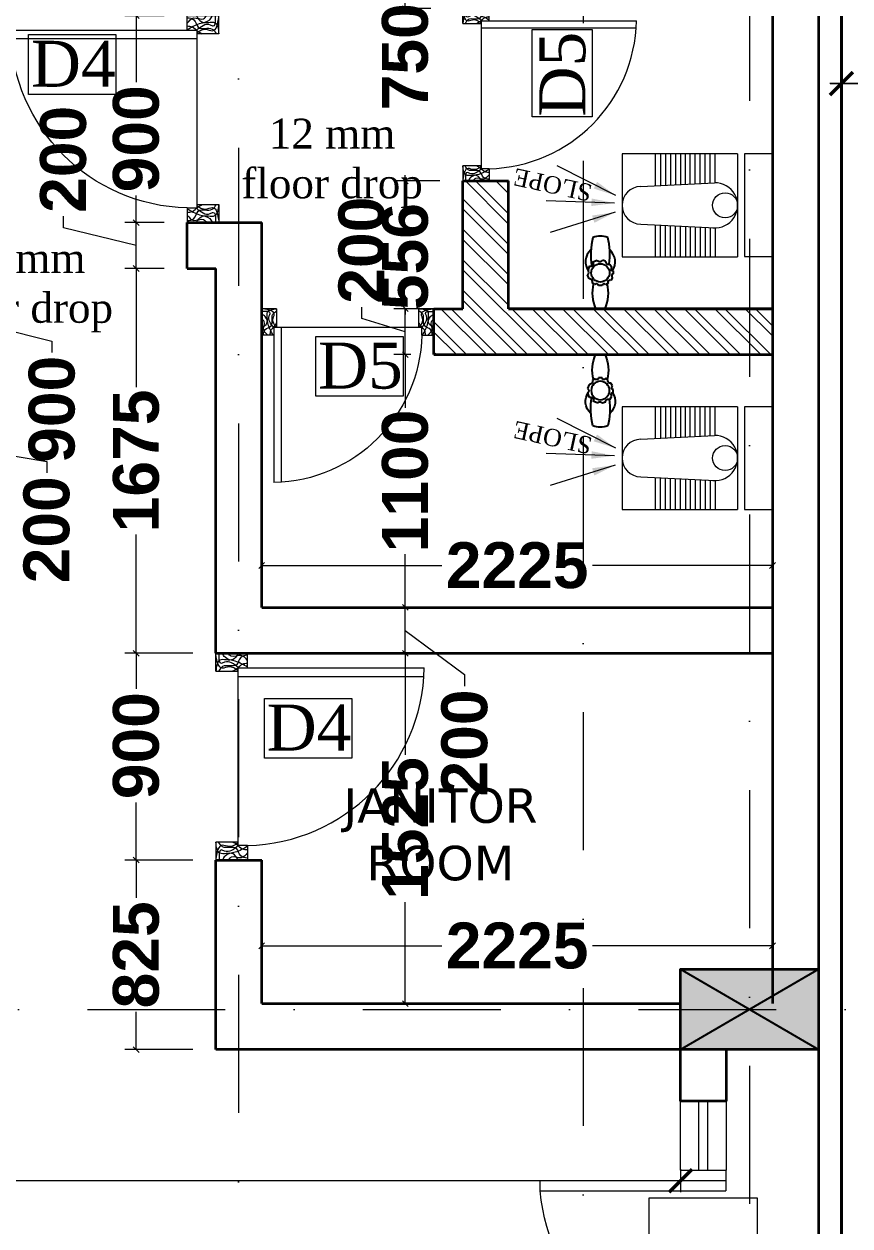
# Model space of a CAD drawing. Header units: millimetres. Extents: x -3092155 to 4513934, y -12317808 to 1850003.
# Drawn here: x -448450 to -444852, y -5682594 to -5677362 of the extents above; entities that cross this region are included whole.
import ezdxf

# ---------------------------------------------------------------- set-up
doc = ezdxf.new("R2010")
doc.units = ezdxf.units.MM
doc.header["$LTSCALE"] = 2
doc.header["$MEASUREMENT"] = 0
doc.header["$PDMODE"] = 34
doc.header["$PDSIZE"] = 500
doc.linetypes.add('DASHDOT', pattern=[1, 0.5, -0.25, 0, -0.25])
for name, color, linetype, lineweight in [('AREA AA', 162, 'Continuous', 20), ('coloumn', 10, 'Continuous', 35), ('D DIM', 250, 'Continuous', 9), ('D4', 10, 'Continuous', 5), ('D5', 10, 'Continuous', 5), ('DOOR', 27, 'Continuous', 5), ('DW2', 10, 'Continuous', 9), ('expen. jt.', 130, 'Continuous', 35), ('FIXTURE', 252, 'Continuous', 0), ('glass', 5, 'Continuous', 15), ('GRID', 251, 'DASHDOT', 5), ('hatch toilet', 42, 'Continuous', 9), ('SILL', 74, 'Continuous', 9), ('tap', 97, 'Continuous', 25), ('taxe', 7, 'Continuous', 9), ('TEXT', 7, 'Continuous', 13), ('toi.dim.', 214, 'Continuous', 9), ('WAll', 250, 'Continuous', 35)]:
    doc.layers.add(name, color=color, linetype=linetype, lineweight=lineweight)
doc.styles.add('INNER DIM', font='ARIALNB.TTF', dxfattribs={"height": 250})
doc.styles.add('int dim', font='arialbd.ttf', dxfattribs={"height": 200})
doc.styles.get("Standard").update_dxf_attribs({"font": 'times.ttf', "height": 500})
doc.styles.add('style2', font='verdana.ttf')
doc.dimstyles.new('INNER DIM', dxfattribs={"dimscale": 0, "dimtxt": 250, "dimasz": 100, "dimexe": 50, "dimexo": 50, "dimgap": 50, "dimtad": 0, "dimdec": 0, "dimzin": 0, "dimdsep": 46, "dimtxsty": 'INNER DIM', "dimblk": 'ARCHTICK', "dimcen": 100, "dimdle": 50, "dimclrd": 256, "dimclre": 256, "dimclrt": 256, "dimadec": 0, "dimazin": 0, "dimtfac": 1, "dimtdec": 0, "dimtix": 1, "dimtmove": 2, "dimatfit": 3, "dimfxl": 50, "dimfxlon": 1, "dimtolj": 1, "dimtzin": 0, "dimlwd": -1, "dimlwe": -1, "dimarcsym": 1})
doc.dimstyles.new('toilet detail', dxfattribs={"dimtxt": 150, "dimasz": 25, "dimexe": 50, "dimexo": 100, "dimgap": 25, "dimtad": 0, "dimdec": 0, "dimzin": 3, "dimdsep": 46, "dimtxsty": 'int dim', "dimblk": 'OBLIQUE', "dimcen": 90, "dimclrd": 214, "dimclre": 214, "dimclrt": 256, "dimadec": 0, "dimazin": 0, "dimtfac": 1, "dimtdec": 0, "dimtofl": 0, "dimtmove": 1, "dimatfit": 3, "dimfxl": 1, "dimfrac": 1, "dimtolj": 1, "dimtzin": 0, "dimlwd": -1, "dimlwe": -1, "dimarcsym": 1})

# ---------------------------------------------------------------- blocks, each defined once
blk = doc.blocks.new('1000 DOOR R')
at = {"layer": 'DOOR', "color": 252, "ltscale": 200}
for p, q in [((-900.0000000002939, -900.0000000079117), (0, -900.0000000009311)), ((-900.0000000002939, -900.0000000079117), (-900.0000000004659, -950.0000000088307)), ((0, -1000), (-9.313226e-10, -900.0000000009311)), ((-900.0000000004659, -950.0000000088307), (0, -950.0000000004657))]:
    blk.add_line(p, q, dxfattribs=at)
blk.add_arc((96.18426488310726, -1002.966401599998), 1001.491472483967, 95.4612376322135, 174.0988179155206, dxfattribs=at)
blk = doc.blocks.new('A$C44E84F5B')
at = {"layer": 'SILL', "ltscale": 0.1, "extrusion": (0, 0, -1), "xscale": -0.8999999999990947, "yscale": 0.8999999999990947, "zscale": -0.900000000403865, "rotation": 180}
blk.add_blockref('1000 DOOR R', (0.0005814246833324, 899.9993509687483), dxfattribs=at)
at = {"layer": 'SILL', "ltscale": 0.1, "extrusion": (0, 0, -1), "xscale": 0.8999999999990947, "yscale": 0.8999999999990947, "zscale": -0.900000000403865}
blk.add_blockref('1000 DOOR R', (0.0005814246833324, 899.9993509687483), dxfattribs=at)
blk = doc.blocks.new('_ArchTick')
at = {"color": 0, "linetype": 'ByBlock', "const_width": 0.15}
blk.add_lwpolyline([(-0.5, -0.5), (0.5, 0.5)], dxfattribs=at)
blk = doc.blocks.new('*D191')
at = {"layer": 'D DIM', "ltscale": 100, "transparency": 16777216}
for p, q in [((-444888.884119334, -5677571.646983226), (-444888.884119334, -5677671.646983226)), ((-444688.8841193333, -5677571.646983226), (-444688.8841193333, -5677671.646983226)), ((-444938.884119334, -5677621.646983226), (-444638.8841193333, -5677621.646983226))]:
    blk.add_line(p, q, dxfattribs=at)
at = {"layer": 'Defpoints', "color": 0, "lineweight": 50, "ltscale": 100, "transparency": 16777216}
for p in [(-444888.884119334, -5677403.049880285), (-444688.8841193333, -5677403.049880285), (-444688.8841193333, -5677621.646983226)]:
    blk.add_point(p, dxfattribs=at)
at = {"layer": 'D DIM', "ltscale": 100, "transparency": 16777216, "xscale": 100, "yscale": 100, "zscale": 100, "rotation": 180}
blk.add_blockref('_ArchTick', (-444888.884119334, -5677621.646983226), dxfattribs=at)
at = {"layer": 'D DIM', "ltscale": 100, "transparency": 16777216, "xscale": 100, "yscale": 100, "zscale": 100}
blk.add_blockref('_ArchTick', (-444688.8841193333, -5677621.646983226), dxfattribs=at)
at = {"layer": 'D DIM', "ltscale": 100, "transparency": 16777216, "insert": (-444469.3756400835, -5677903.272194662), "char_height": 250, "attachment_point": 5, "style": 'INNER DIM'}
blk.add_mtext('\\A1;200', dxfattribs=at)
blk = doc.blocks.new('*D204')
at = {"layer": 'D DIM', "ltscale": 100, "transparency": 16777216}
for p, q in [((-456614.29767005, -5682346.702719184), (-456614.29767005, -5682446.702719184)), ((-445589.7366827271, -5682346.702719184), (-445589.7366827271, -5682446.702719184)), ((-456664.29767005, -5682396.702719184), (-451534.5205870298, -5682396.702719184)), ((-445539.7366827271, -5682396.702719184), (-450669.5137657473, -5682396.702719184))]:
    blk.add_line(p, q, dxfattribs=at)
at = {"layer": 'Defpoints', "color": 0, "lineweight": 50, "ltscale": 100, "transparency": 16777216}
for p in [(-445589.7366827271, -5681938.728488417), (-456614.29767005, -5682249.147986428), (-445589.7366827271, -5682396.702719184)]:
    blk.add_point(p, dxfattribs=at)
at = {"layer": 'D DIM', "ltscale": 100, "transparency": 16777216, "xscale": 100, "yscale": 100, "zscale": 100, "rotation": 180}
blk.add_blockref('_ArchTick', (-456614.29767005, -5682396.702719184), dxfattribs=at)
at = {"layer": 'D DIM', "ltscale": 100, "transparency": 16777216, "xscale": 100, "yscale": 100, "zscale": 100}
blk.add_blockref('_ArchTick', (-445589.7366827271, -5682396.702719184), dxfattribs=at)
at = {"layer": 'D DIM', "ltscale": 100, "transparency": 16777216, "insert": (-451102.0171763885, -5682396.702719184), "char_height": 250, "attachment_point": 5, "style": 'INNER DIM'}
blk.add_mtext('\\A1;11025', dxfattribs=at)
blk = doc.blocks.new('*D566')
at = {"layer": 'D DIM', "ltscale": 100, "transparency": 16777216}
for p, q in [((-444889.2838572811, -5677571.646983226), (-444889.2838572811, -5677671.646983226)), ((-444689.3244745419, -5677571.646983226), (-444689.3244745419, -5677671.646983226)), ((-444639.3244745419, -5677621.646983226), (-444939.2838572811, -5677621.646983226))]:
    blk.add_line(p, q, dxfattribs=at)
at = {"layer": 'Defpoints', "color": 0, "lineweight": 50, "ltscale": 100, "transparency": 16777216}
for p in [(-444889.2838572811, -5677403.049880285), (-444689.3244745419, -5677403.049880285), (-444889.2838572811, -5677621.646983226)]:
    blk.add_point(p, dxfattribs=at)
at = {"layer": 'D DIM', "ltscale": 100, "transparency": 16777216, "xscale": 100, "yscale": 100, "zscale": 100, "rotation": 180}
blk.add_blockref('_ArchTick', (-444889.2838572811, -5677621.646983226), dxfattribs=at)
at = {"layer": 'D DIM', "ltscale": 100, "transparency": 16777216, "xscale": 100, "yscale": 100, "zscale": 100}
blk.add_blockref('_ArchTick', (-444689.3244745419, -5677621.646983226), dxfattribs=at)
at = {"layer": 'D DIM', "ltscale": 100, "transparency": 16777216, "insert": (-444486.5969119623, -5677903.272194662), "char_height": 250, "attachment_point": 5, "style": 'INNER DIM'}
blk.add_mtext('\\A1;200', dxfattribs=at)
blk = doc.blocks.new('F.F')
at = {"layer": 'coloumn', "ltscale": 100}
blk.add_hatch(color=256, dxfattribs=at).paths.add_polyline_path([(-217609.9413362075, -5834806.198561387), (-217609.9413362075, -5835156.198561387), (-218209.9413362076, -5835156.198561387), (-218209.9413362076, -5834806.198561387)])
at = {"layer": 'coloumn', "lineweight": 25, "ltscale": 100}
for p, q in [((-218209.9413362076, -5835156.198561387), (-217609.9413362075, -5834806.198561387)), ((-218209.9413362076, -5834806.198561387), (-217609.9413362075, -5835156.198561387))]:
    blk.add_line(p, q, dxfattribs=at)
at = {"layer": 'coloumn', "ltscale": 100}
blk.add_lwpolyline([(-217609.9413362075, -5834806.198561387), (-217609.9413362075, -5835156.198561387), (-218209.9413362076, -5835156.198561387), (-218209.9413362076, -5834806.198561387)], close=True, dxfattribs=at)
blk = doc.blocks.new('A$C3DC14F32')
at = {"layer": 'DOOR', "ltscale": 100}
for p, q in [((52.99949478264897, 114.9996921028942), (52.99949478264899, 756.7428243851377)), ((83.99949478264897, 79.99969210289419), (83.99949478264898, 755.4110343496443)), ((-0.0005052173510194, -0.000307897105813), (-0.0005052173510194, 114.9996921028942)), ((52.99949478264897, 114.9996921028942), (-0.0005052173510194, 114.9996921028942)), ((52.99949478264897, 79.99969210289419), (52.99949478264897, 114.9996921028942)), ((696.999494782649, 114.9996921028942), (696.999494782649, 79.99969210289419)), ((696.999494782649, 114.9996921028942), (749.999494782649, 114.9996921028942)), ((749.999494782649, 114.9996921028942), (749.999494782649, -0.000307897105813)), ((52.99949478264897, 79.99969210289419), (696.999494782649, 79.99969210289419)), ((64.99949478264897, -0.0003078980371356), (64.99949478264897, 79.99969210289419)), ((684.9994947826488, 79.99969210289419), (684.9994947826488, -0.0003078980371356)), ((64.99949478264897, -0.0003078980371356), (-0.0005052173510194, -0.000307897105813)), ((684.9994947826488, -0.0003078980371356), (749.9994947826491, -0.0003078980371356))]:
    blk.add_line(p, q, dxfattribs=at)
blk.add_arc((40.31417776597399, 100.008927482144), 656.8563987731303, 1.307716759455737, 88.89342584686472, dxfattribs=at)
for points in [[(49.99949478264897, 114.9996921028942), (28.5, 70), (14.5, 33.5), (-0.0005052173510194, 24)], [(26.49949478264898, 114.9996921028942), (8, 91.5), (10.5, 56), (-0.0005052173510194, 44.5)], [(7.000000000465661, 114.9996921028942), (15, 90.5), (41.5, 75), (48, 24.5), (64.99949478264897, 10)], [(37.00000000046565, 114.9996921028942), (40, 96), (56, 76), (64.99949478264897, 61)], [(742.9989895648323, 114.9996921028942), (734.998989565298, 90.5), (708.4989895652977, 75), (701.998989565298, 24.5), (684.9994947826488, 10)], [(712.9989895648323, 114.9996921028942), (709.998989565298, 96), (693.9989895652977, 76), (684.9994947826488, 61)], [(699.999494782649, 114.9996921028942), (721.4989895652977, 70), (735.498989565298, 33.5), (749.999494782649, 24)], [(723.499494782649, 114.9996921028942), (741.9989895652977, 91.5), (739.498989565298, 56), (749.999494782649, 44.5)], [(52.99949478264897, 82), (32.5, 31.5), (37, 21), (-0.0005052173510194, 12)], [(-0.0005052173510194, 81), (22.5, 62.5), (25, 15), (64.99949478264897, -0.0003078980371356)], [(62, 79.99969210289419), (49, 49), (54, 23.5), (4, -0.000307897105813)], [(749.999494782649, 81), (727.4989895652978, 62.5), (724.9989895652977, 15), (684.9994947826488, -0.0003078980371356)], [(687.9989895652977, 79.99969210289419), (700.9989895652977, 49), (695.9989895652977, 23.5), (745.9989895652977, -0.000307897105813)], [(696.999494782649, 82), (717.4989895652977, 31.5), (712.9989895652977, 21), (749.999494782649, 12)]]:
    blk.add_spline(points, degree=3, dxfattribs=at)
blk = doc.blocks.new('A$C600A26A3')
at = {"layer": 'FIXTURE', "lineweight": -2, "ltscale": 200}
for p, q in [((117.6583770469942, 287.5315035872988), (117.6583770469942, 427.0095996978835)), ((139.538033625044, 427.0095996978835), (139.538033625044, 288.6401135396154)), ((161.4176902030937, 427.0095996978835), (161.4176902030937, 289.748723491932)), ((161.4176902030937, 427.0095996978835), (161.4176902030937, 289.748723491932)), ((183.2973467811434, 427.0095996978835), (183.2973467811434, 290.8573334442486)), ((205.1770033591932, 427.0095996978835), (205.1770033591932, 291.9659433965652)), ((227.0566599372429, 427.0095996978835), (227.0566599372429, 293.0745533488817)), ((477.8143750849601, 427.0095996978835), (477.8143750849601, -22.98657455324076)), ((631.1322904466995, 427.0095996978835), (508.1561802564246, 427.0095996978835)), ((508.1561802564246, 427.0095996978835), (508.1561802564246, -22.90299856984058)), ((631.1322904466995, -22.90299856984058), (631.1322904466995, 427.0095996978835)), ((117.6583770469943, -22.90299857029614), (117.6583770469943, 116.5185208042247)), ((139.538033625044, -22.90299857029612), (139.538033625044, 115.4163795529816)), ((139.538033625044, -22.90299857029614), (139.538033625044, 115.4163795529816)), ((139.538033625044, -22.90299857029614), (139.538033625044, 115.4163795529816)), ((161.4176902030937, -22.90299857029612), (161.4176902030937, 114.3142383017384)), ((161.4176902030937, -22.90299857029612), (161.4176902030937, 114.3142383017384)), ((183.2973467811434, -22.90299857029612), (183.2973467811434, 113.2120970504953)), ((205.1770033591932, -22.90299857029612), (205.1770033591932, 112.1099557992521)), ((227.0566599372429, -22.90299857029612), (227.0566599372429, 111.007814548009)), ((508.1561802564246, -22.90299856984058), (631.1322904466995, -22.90299856984058))]:
    blk.add_line(p, q, dxfattribs=at)
for points in [[(477.8143750849601, 427.0095996978835), (-28.98762888937759, 427.0095996978835), (-28.98762888937759, -22.98657455324076), (477.8143750849601, -22.98657455324076)], [(248.9363165152926, 294.1831633011983), (248.9363165152926, 427.0095996978835)], [(269.8532013868162, 295.2429910300894), (269.8532013868162, 427.0095996978835)], [(291.732857964866, 296.351600982406), (291.732857964866, 427.0095996978835)], [(313.6125145429157, 297.4602109347226), (313.6125145429157, 427.0095996978835)], [(335.4921711209654, 298.5688208870391), (335.4921711209654, 427.0095996978835)], [(357.3718276990151, 299.418233373087), (357.3718276990151, 427.0095996978835)], [(379.2514842770648, 300.6765031689616), (379.2514842770648, 427.0095996978835)], [(631.1322904466995, -22.98657455324076), (631.1322904466995, 427.0095996978835), (508.1561802564246, 427.0095996978835)], [(52.62321878088339, 284.2362679675302), (376.2494142515239, 300.633930327964)], [(52.62321877906124, 119.7945288371902), (379.1493316060276, 103.3464690940717)], [(248.9363165152926, 109.9056732967658), (248.9363165152926, -22.90299857029612)], [(269.8532013868162, 108.8520296263465), (269.8532013868162, -22.90299857029612)], [(291.732857964866, 107.7498883751033), (291.732857964866, -22.90299857029612)], [(313.6125145429157, 106.6477471238602), (313.6125145429157, -22.90299857029612)], [(335.4921711209654, 105.545605872617), (335.4921711209654, -22.90299857029612)], [(357.3718276990151, 104.4434646213739), (357.3718276990151, -22.90299857029612)], [(379.2514842770648, 103.4300979586257), (379.2514842770648, -22.90299857029612)]]:
    blk.add_lwpolyline(points, dxfattribs=at)
blk.add_circle((423.0004620409061, 202.0115125725491), 54.81391304347827, dxfattribs=at)
for centre, radius, start, end in [((53.23552046918051, 202.0153984023602), 82.22314944959862, 90.42667577589062, 269.5733242241094), ((379.1493316060276, 202.0115125725491), 98.66504347826088, 264.2325683345882, 91.68425365408527)]:
    blk.add_arc(centre, radius, start, end, dxfattribs=at)
blk = doc.blocks.new('_Oblique')
at = {"color": 0, "linetype": 'ByBlock', "lineweight": -2}
blk.add_line((-0.5, -0.5), (0.5, 0.5), dxfattribs=at)
blk = doc.blocks.new('ryr')
at = {"layer": 'tap', "ltscale": 100}
for p, q in [((1982569.018644572, -4956357.754817451), (1982576.059878631, -4956352.883035951)), ((1982583.737675077, -4956350.44548549), (1982590.202268639, -4956350.139865152)), ((1982598.167661398, -4956351.876693387), (1982604.579008114, -4956355.304493397)), ((1982562.6397905, -4956366.830942098), (1982560.619417549, -4956373.748985207)), ((1982561.079463562, -4956384.703346794), (1982565.096674409, -4956394.370811427)), ((1982610.690104417, -4956361.283024868), (1982614.049456018, -4956367.114631121)), ((1982616.002023037, -4956374.114746697), (1982616.037314679, -4956381.777848398)), ((1982666.278792854, -4956367.768315107), (1982666.287072216, -4956388.375991837)), ((1982572.831709136, -4956401.424545053), (1982582.244357445, -4956405.415036406)), ((1982601.526662083, -4956402.744159232), (1982592.781080879, -4956405.710433228)), ((1982613.723516514, -4956389.770130052), (1982610.08629866, -4956395.641961147))]:
    blk.add_line(p, q, dxfattribs=at)
blk.add_circle((1982588.283364309, -4956378.074034302), 20, dxfattribs=at)
for centre, radius, start, end in [((1982547.685375614, -4956509.021082662), 151.7093994229934, 81.76230417884105, 103.9834318662461), ((1982564.445824714, -4956380.45154472), 34.64069505713051, 56.55277587514192, 138.7143302402152), ((1982563.234411473, -4956360.46920614), 6.389464648687468, 264.6601720458993, 25.13943216500143), ((1982579.446505095, -4956350.239695132), 4.296101661263567, 217.9728670969993, 357.2543869593875), ((1982594.646703805, -4956348.890665844), 4.616654942065941, 195.6991030066236, 319.6996369507292), ((1982608.779900129, -4956357.123019014), 4.577611728740137, 156.5926791675466, 294.6637864751611), ((1982556.196415525, -4956378.074034302), 48.00995838109209, 160.1952473060995, 199.8047526939004), ((1982556.944758322, -4956379.390149402), 6.732447841380619, 307.8898860605086, 56.91974426233791), ((1982615.41065981, -4956370.507321732), 3.655574557478431, 111.8614756836552, 279.3096630897456), ((1982633.110303181, -4956440.782698616), 80.1950678442886, 65.5624695641667, 105.3326518006847), ((1982616.778405089, -4956386.323464932), 4.605631841286484, 99.25969699666588, 228.4484114278765), ((1982547.685375614, -4956247.126985941), 151.7093994229934, 256.0165681337539, 279.8379305379639), ((1982564.443915571, -4956375.699608197), 34.64069505713051, 221.3317081846367, 306.2699323172791), ((1982568.619799926, -4956398.275333967), 5.259059769223807, 323.2148265677761, 132.0605413497072), ((1982587.381802387, -4956410.234905004), 7.044464055513258, 39.96174969293975, 136.8267596166059), ((1982588.283364309, -4956378.074034302), 28, 279.2436243042187, 279.2438643274891), ((1982607.803097933, -4956401.599361283), 6.379985056878329, 69.03030871157539, 190.3369005336596), ((1982633.110303181, -4956315.365369986), 80.1950678442886, 254.6673482038987, 294.4375304516508)]:
    blk.add_arc(centre, radius, start, end, dxfattribs=at)
blk = doc.blocks.new('*D1228')
at = {"layer": 'Defpoints', "color": 0, "lineweight": 50, "ltscale": 100, "transparency": 16777216}
for p in [(-1419582.215053194, -5393635.687811481), (-1419235.230002604, -5393635.687811481), (-1419235.237251122, -5394460.686399475)]:
    blk.add_point(p, dxfattribs=at)
at = {"layer": 'toi.dim.', "color": 214, "ltscale": 100, "transparency": 16777216}
for p, q in [((-1419335.230002604, -5393635.687811481), (-1419632.215053194, -5393635.687811481)), ((-1419582.215053194, -5393635.687811481), (-1419582.215053194, -5393799.994745315)), ((-1419582.215053194, -5394460.686399475), (-1419582.215053194, -5394296.379465641)), ((-1419335.237251121, -5394460.686399475), (-1419632.215053194, -5394460.686399475))]:
    blk.add_line(p, q, dxfattribs=at)
at = {"layer": 'toi.dim.', "color": 214, "ltscale": 100, "transparency": 16777216, "xscale": 25, "yscale": 25, "zscale": 25}
for p, rotation in [((-1419582.215053194, -5393635.687811481), 90), ((-1419582.215053194, -5394460.686399475), 270)]:
    blk.add_blockref('_Oblique', p, dxfattribs=dict(at, rotation=rotation))
at = {"layer": 'toi.dim.', "ltscale": 100, "transparency": 16777216, "insert": (-1419582.215053193, -5394048.187105479), "char_height": 200, "attachment_point": 5, "rotation": 90, "style": 'int dim'}
blk.add_mtext('\\A1;825', dxfattribs=at)
blk = doc.blocks.new('*D1229')
at = {"layer": 'Defpoints', "color": 0, "lineweight": 50, "ltscale": 100, "transparency": 16777216}
for p in [(-1419582.215053194, -5392735.687811418), (-1419235.237251121, -5392735.687811418), (-1419235.230002604, -5393635.687811481)]:
    blk.add_point(p, dxfattribs=at)
at = {"layer": 'toi.dim.', "color": 214, "ltscale": 100, "transparency": 16777216}
for p, q in [((-1419335.237251121, -5392735.687811418), (-1419632.215053194, -5392735.687811418)), ((-1419582.215053194, -5392735.687811418), (-1419582.215053194, -5392890.851661923)), ((-1419582.215053194, -5393635.687811481), (-1419582.215053194, -5393384.371443644)), ((-1419335.230002604, -5393635.687811481), (-1419632.215053194, -5393635.687811481))]:
    blk.add_line(p, q, dxfattribs=at)
at = {"layer": 'toi.dim.', "color": 214, "ltscale": 100, "transparency": 16777216, "xscale": 25, "yscale": 25, "zscale": 25}
for p, rotation in [((-1419582.215053194, -5392735.687811418), 90), ((-1419582.215053194, -5393635.687811481), 270)]:
    blk.add_blockref('_Oblique', p, dxfattribs=dict(at, rotation=rotation))
at = {"layer": 'toi.dim.', "ltscale": 100, "transparency": 16777216, "insert": (-1419582.215053194, -5393137.611552783), "char_height": 200, "attachment_point": 5, "rotation": 90, "style": 'int dim'}
blk.add_mtext('\\A1;900', dxfattribs=at)
blk = doc.blocks.new('*D1230')
at = {"layer": 'Defpoints', "color": 0, "lineweight": 50, "ltscale": 100, "transparency": 16777216}
for p in [(-1419582.215053194, -5391060.687019234), (-1419359.846117941, -5391060.687019234), (-1419235.237251121, -5392735.687811418)]:
    blk.add_point(p, dxfattribs=at)
at = {"layer": 'toi.dim.', "color": 214, "ltscale": 100, "transparency": 16777216}
for p, q in [((-1419459.846117941, -5391060.687019234), (-1419632.215053194, -5391060.687019234)), ((-1419582.215053194, -5391060.687019234), (-1419582.215053194, -5391577.689461711)), ((-1419582.215053194, -5392735.687811418), (-1419582.215053194, -5392218.685368941)), ((-1419335.237251121, -5392735.687811418), (-1419632.215053194, -5392735.687811418))]:
    blk.add_line(p, q, dxfattribs=at)
at = {"layer": 'toi.dim.', "color": 214, "ltscale": 100, "transparency": 16777216, "xscale": 25, "yscale": 25, "zscale": 25}
for p, rotation in [((-1419582.215053194, -5391060.687019234), 90), ((-1419582.215053194, -5392735.687811418), 270)]:
    blk.add_blockref('_Oblique', p, dxfattribs=dict(at, rotation=rotation))
at = {"layer": 'toi.dim.', "ltscale": 100, "transparency": 16777216, "insert": (-1419582.215053193, -5391898.187415326), "char_height": 200, "attachment_point": 5, "rotation": 90, "style": 'int dim'}
blk.add_mtext('\\A1;1675', dxfattribs=at)
blk = doc.blocks.new('*D1231')
at = {"layer": 'Defpoints', "color": 0, "lineweight": 50, "ltscale": 100, "transparency": 16777216}
for p in [(-1419582.215053194, -5390860.688231646), (-1419359.846117941, -5390860.688231646), (-1419359.846117941, -5391060.687019234)]:
    blk.add_point(p, dxfattribs=at)
at = {"layer": 'toi.dim.', "color": 214, "ltscale": 100, "transparency": 16777216}
for p, q in [((-1419899.472897669, -5390883.249684974), (-1419899.472897669, -5390833.249684974)), ((-1419582.215053194, -5390960.68762544), (-1419899.472897669, -5390883.249684974)), ((-1419459.846117941, -5390860.688231646), (-1419632.215053194, -5390860.688231646)), ((-1419582.215053194, -5391060.687019234), (-1419582.215053194, -5390860.688231646)), ((-1419459.846117941, -5391060.687019234), (-1419632.215053194, -5391060.687019234))]:
    blk.add_line(p, q, dxfattribs=at)
at = {"layer": 'toi.dim.', "color": 214, "ltscale": 100, "transparency": 16777216, "xscale": 25, "yscale": 25, "zscale": 25}
for p, rotation in [((-1419582.215053194, -5390860.688231646), 90), ((-1419582.215053194, -5391060.687019234), 270)]:
    blk.add_blockref('_Oblique', p, dxfattribs=dict(at, rotation=rotation))
at = {"layer": 'toi.dim.', "ltscale": 100, "transparency": 16777216, "insert": (-1419899.472897668, -5390585.534814578), "char_height": 200, "attachment_point": 5, "rotation": 90, "style": 'int dim'}
blk.add_mtext('\\A1;200', dxfattribs=at)
blk = doc.blocks.new('*D1199')
at = {"layer": 'Defpoints', "color": 0, "lineweight": 50, "ltscale": 100, "transparency": 16777216}
for p in [(-1419582.215053194, -5389960.687019234), (-1419359.854025439, -5389960.687019234), (-1419359.846117941, -5390860.688231646)]:
    blk.add_point(p, dxfattribs=at)
at = {"layer": 'toi.dim.', "color": 214, "ltscale": 100, "transparency": 16777216}
for p, q in [((-1419459.854025439, -5389960.687019234), (-1419632.215053194, -5389960.687019234)), ((-1419582.215053194, -5389960.687019234), (-1419582.215053194, -5390249.43320407)), ((-1419582.215053194, -5390860.688231646), (-1419582.215053194, -5390742.95298579)), ((-1419459.846117941, -5390860.688231646), (-1419632.215053194, -5390860.688231646))]:
    blk.add_line(p, q, dxfattribs=at)
at = {"layer": 'toi.dim.', "color": 214, "ltscale": 100, "transparency": 16777216, "xscale": 25, "yscale": 25, "zscale": 25}
for p, rotation in [((-1419582.215053194, -5389960.687019234), 90), ((-1419582.215053194, -5390860.688231646), 270)]:
    blk.add_blockref('_Oblique', p, dxfattribs=dict(at, rotation=rotation))
at = {"layer": 'toi.dim.', "ltscale": 100, "transparency": 16777216, "insert": (-1419582.215053194, -5390496.193094929), "char_height": 200, "attachment_point": 5, "rotation": 90, "style": 'int dim'}
blk.add_mtext('\\A1;900', dxfattribs=at)
blk = doc.blocks.new('*D1234')
at = {"layer": 'Defpoints', "color": 0, "lineweight": 50, "ltscale": 100, "transparency": 16777216}
for p in [(-1418410.222167973, -5392735.687811418), (-1418122.542999701, -5392735.687811418), (-1418122.5429997, -5394260.686399475)]:
    blk.add_point(p, dxfattribs=at)
at = {"layer": 'toi.dim.', "color": 214, "ltscale": 100, "transparency": 16777216}
for p, q in [((-1418222.542999701, -5392735.687811418), (-1418460.222167973, -5392735.687811418)), ((-1418410.222167973, -5392735.687811418), (-1418410.222167973, -5393177.689151833)), ((-1418410.222167973, -5394260.686399475), (-1418410.222167973, -5393818.685059062)), ((-1418222.5429997, -5394260.686399475), (-1418460.222167973, -5394260.686399475))]:
    blk.add_line(p, q, dxfattribs=at)
at = {"layer": 'toi.dim.', "color": 214, "ltscale": 100, "transparency": 16777216, "xscale": 25, "yscale": 25, "zscale": 25}
for p, rotation in [((-1418410.222167973, -5392735.687811418), 90), ((-1418410.222167973, -5394260.686399475), 270)]:
    blk.add_blockref('_Oblique', p, dxfattribs=dict(at, rotation=rotation))
at = {"layer": 'toi.dim.', "ltscale": 100, "transparency": 16777216, "insert": (-1418410.222167972, -5393498.187105446), "char_height": 200, "attachment_point": 5, "rotation": 90, "style": 'int dim'}
blk.add_mtext('\\A1;1525', dxfattribs=at)
blk = doc.blocks.new('*D1235')
at = {"layer": 'Defpoints', "color": 0, "lineweight": 50, "ltscale": 100, "transparency": 16777216}
for p in [(-1418410.222167973, -5392535.687811417), (-1418285.237251121, -5392535.687811417), (-1418122.542999701, -5392735.687811418)]:
    blk.add_point(p, dxfattribs=at)
at = {"layer": 'toi.dim.', "color": 214, "ltscale": 100, "transparency": 16777216}
for p, q in [((-1418385.237251121, -5392535.687811417), (-1418460.222167973, -5392535.687811417)), ((-1418410.222167973, -5392735.687811418), (-1418410.222167973, -5392535.687811417)), ((-1418410.222167973, -5392635.687811417), (-1418151.55338796, -5392828.29660148)), ((-1418222.542999701, -5392735.687811418), (-1418460.222167973, -5392735.687811418)), ((-1418151.55338796, -5392828.29660148), (-1418151.55338796, -5392878.29660148))]:
    blk.add_line(p, q, dxfattribs=at)
at = {"layer": 'toi.dim.', "color": 214, "ltscale": 100, "transparency": 16777216, "xscale": 25, "yscale": 25, "zscale": 25}
for p, rotation in [((-1418410.222167973, -5392535.687811417), 90), ((-1418410.222167973, -5392735.687811418), 270)]:
    blk.add_blockref('_Oblique', p, dxfattribs=dict(at, rotation=rotation))
at = {"layer": 'toi.dim.', "ltscale": 100, "transparency": 16777216, "insert": (-1418151.55338796, -5393126.011471877), "char_height": 200, "attachment_point": 5, "rotation": 90, "style": 'int dim'}
blk.add_mtext('\\A1;200', dxfattribs=at)
blk = doc.blocks.new('*D1236')
at = {"layer": 'Defpoints', "color": 0, "lineweight": 50, "ltscale": 100, "transparency": 16777216}
for p in [(-1418410.222167973, -5391435.687811417), (-1418285.237251121, -5391435.687811417), (-1418285.237251121, -5392535.687811417)]:
    blk.add_point(p, dxfattribs=at)
at = {"layer": 'toi.dim.', "color": 214, "ltscale": 100, "transparency": 16777216}
for p, q in [((-1418385.237251121, -5391435.687811417), (-1418460.222167973, -5391435.687811417)), ((-1418410.222167973, -5391435.687811417), (-1418410.222167973, -5391667.850157938)), ((-1418410.222167973, -5392535.687811417), (-1418410.222167973, -5392303.525464895)), ((-1418385.237251121, -5392535.687811417), (-1418460.222167973, -5392535.687811417))]:
    blk.add_line(p, q, dxfattribs=at)
at = {"layer": 'toi.dim.', "color": 214, "ltscale": 100, "transparency": 16777216, "xscale": 25, "yscale": 25, "zscale": 25}
for p, rotation in [((-1418410.222167973, -5391435.687811417), 90), ((-1418410.222167973, -5392535.687811417), 270)]:
    blk.add_blockref('_Oblique', p, dxfattribs=dict(at, rotation=rotation))
at = {"layer": 'toi.dim.', "ltscale": 100, "transparency": 16777216, "insert": (-1418410.222167972, -5391985.687811417), "char_height": 200, "attachment_point": 5, "rotation": 90, "style": 'int dim'}
blk.add_mtext('\\A1;1100', dxfattribs=at)
blk = doc.blocks.new('*D1237')
at = {"layer": 'Defpoints', "color": 0, "lineweight": 50, "ltscale": 100, "transparency": 16777216}
for p in [(-1418410.222167973, -5391235.687811417), (-1418159.84611794, -5391235.687811417), (-1418285.237251121, -5391435.687811417)]:
    blk.add_point(p, dxfattribs=at)
at = {"layer": 'toi.dim.', "color": 214, "ltscale": 100, "transparency": 16777216}
for p, q in [((-1418599.836765517, -5391278.803432154), (-1418599.836765517, -5391228.803432154)), ((-1418259.84611794, -5391235.687811417), (-1418460.222167973, -5391235.687811417)), ((-1418410.222167973, -5391435.687811417), (-1418410.222167973, -5391235.687811417)), ((-1418410.222167973, -5391335.687811417), (-1418599.836765517, -5391278.803432154)), ((-1418385.237251121, -5391435.687811417), (-1418460.222167973, -5391435.687811417))]:
    blk.add_line(p, q, dxfattribs=at)
at = {"layer": 'toi.dim.', "color": 214, "ltscale": 100, "transparency": 16777216, "xscale": 25, "yscale": 25, "zscale": 25}
for p, rotation in [((-1418410.222167973, -5391235.687811417), 90), ((-1418410.222167973, -5391435.687811417), 270)]:
    blk.add_blockref('_Oblique', p, dxfattribs=dict(at, rotation=rotation))
at = {"layer": 'toi.dim.', "ltscale": 100, "transparency": 16777216, "insert": (-1418599.836765516, -5390981.088561757), "char_height": 200, "attachment_point": 5, "rotation": 90, "style": 'int dim'}
blk.add_mtext('\\A1;200', dxfattribs=at)
blk = doc.blocks.new('*D1238')
at = {"layer": 'Defpoints', "color": 0, "lineweight": 50, "ltscale": 100, "transparency": 16777216}
for p in [(-1418410.222167973, -5390679.43769856), (-1418159.846117939, -5390679.43769856), (-1418159.84611794, -5391235.687811417)]:
    blk.add_point(p, dxfattribs=at)
at = {"layer": 'toi.dim.', "color": 214, "ltscale": 100, "transparency": 16777216}
for p, q in [((-1418259.846117939, -5390679.43769856), (-1418460.222167973, -5390679.43769856)), ((-1418410.222167973, -5390679.43769856), (-1418410.222167973, -5390654.437698559)), ((-1418259.84611794, -5391235.687811417), (-1418460.222167973, -5391235.687811417)), ((-1418410.222167973, -5391235.687811417), (-1418410.222167973, -5391260.687811417))]:
    blk.add_line(p, q, dxfattribs=at)
at = {"layer": 'toi.dim.', "color": 214, "ltscale": 100, "transparency": 16777216, "xscale": 25, "yscale": 25, "zscale": 25}
for p, rotation in [((-1418410.222167973, -5390679.43769856), 270), ((-1418410.222167973, -5391235.687811417), 90)]:
    blk.add_blockref('_Oblique', p, dxfattribs=dict(at, rotation=rotation))
at = {"layer": 'toi.dim.', "ltscale": 100, "transparency": 16777216, "insert": (-1418410.222167974, -5391009.015626957), "char_height": 200, "attachment_point": 5, "rotation": 90, "style": 'int dim'}
blk.add_mtext('\\A1;556', dxfattribs=at)
blk = doc.blocks.new('*D1239')
at = {"layer": 'Defpoints', "color": 0, "lineweight": 50, "ltscale": 100, "transparency": 16777216}
for p in [(-1418410.222167973, -5389929.437698476), (-1418159.846117941, -5389929.437698476), (-1418159.846117939, -5390679.43769856)]:
    blk.add_point(p, dxfattribs=at)
at = {"layer": 'toi.dim.', "color": 214, "ltscale": 100, "transparency": 16777216}
for p, q in [((-1418410.222167973, -5389929.437698476), (-1418410.222167973, -5389904.437698477)), ((-1418259.84611794, -5389929.437698476), (-1418460.222167973, -5389929.437698476)), ((-1418259.846117939, -5390679.43769856), (-1418460.222167973, -5390679.43769856)), ((-1418410.222167973, -5390679.43769856), (-1418410.222167973, -5390704.437698559))]:
    blk.add_line(p, q, dxfattribs=at)
at = {"layer": 'toi.dim.', "color": 214, "ltscale": 100, "transparency": 16777216, "xscale": 25, "yscale": 25, "zscale": 25}
for p, rotation in [((-1418410.222167973, -5389929.437698476), 270), ((-1418410.222167973, -5390679.43769856), 90)]:
    blk.add_blockref('_Oblique', p, dxfattribs=dict(at, rotation=rotation))
at = {"layer": 'toi.dim.', "ltscale": 100, "transparency": 16777216, "insert": (-1418410.222167973, -5390139.24329197), "char_height": 200, "attachment_point": 5, "rotation": 90, "style": 'int dim'}
blk.add_mtext('\\A1;750', dxfattribs=at)
blk = doc.blocks.new('*D1242')
at = {"layer": 'Defpoints', "color": 0, "lineweight": 50, "ltscale": 100, "transparency": 16777216}
for p in [(-1420435.237251119, -5390860.687019234), (-1420212.660951454, -5390860.687019234), (-1420435.2149101, -5391760.687019234)]:
    blk.add_point(p, dxfattribs=at)
at = {"layer": 'toi.dim.', "color": 214, "ltscale": 100, "transparency": 16777216}
for p, q in [((-1420335.237251119, -5390860.687019234), (-1420162.660951455, -5390860.687019234)), ((-1420212.660951454, -5391760.687019234), (-1420212.660951454, -5390860.687019234)), ((-1420212.660951454, -5391310.687019235), (-1419949.050948, -5391376.835547158)), ((-1419949.050948, -5391376.835547158), (-1419949.050948, -5391426.835547158)), ((-1420335.2149101, -5391760.687019234), (-1420162.660951455, -5391760.687019234))]:
    blk.add_line(p, q, dxfattribs=at)
at = {"layer": 'toi.dim.', "color": 214, "ltscale": 100, "transparency": 16777216, "xscale": 25, "yscale": 25, "zscale": 25}
for p, rotation in [((-1420212.660951454, -5390860.687019234), 90), ((-1420212.660951454, -5391760.687019234), 270)]:
    blk.add_blockref('_Oblique', p, dxfattribs=dict(at, rotation=rotation))
at = {"layer": 'toi.dim.', "ltscale": 100, "transparency": 16777216, "insert": (-1419949.050947999, -5391673.595438018), "char_height": 200, "attachment_point": 5, "rotation": 90, "style": 'int dim'}
blk.add_mtext('\\A1;900', dxfattribs=at)
blk = doc.blocks.new('*D1247')
at = {"layer": 'Defpoints', "color": 0, "lineweight": 50, "ltscale": 100, "transparency": 16777216}
for p in [(-1420635.237251119, -5391760.687019234), (-1420212.660951454, -5391760.687019234), (-1420635.237251119, -5391960.687019231)]:
    blk.add_point(p, dxfattribs=at)
at = {"layer": 'toi.dim.', "color": 214, "ltscale": 100, "transparency": 16777216}
for p, q in [((-1420535.237251119, -5391760.687019234), (-1420162.660951455, -5391760.687019234)), ((-1420212.660951454, -5391960.687019231), (-1420212.660951454, -5391760.687019234)), ((-1420212.660951454, -5391860.687019232), (-1419971.98905514, -5391900.206716659)), ((-1419971.98905514, -5391900.206716659), (-1419971.98905514, -5391950.206716659)), ((-1420535.237251119, -5391960.687019231), (-1420162.660951455, -5391960.687019231))]:
    blk.add_line(p, q, dxfattribs=at)
at = {"layer": 'toi.dim.', "color": 214, "ltscale": 100, "transparency": 16777216, "xscale": 25, "yscale": 25, "zscale": 25}
for p, rotation in [((-1420212.660951454, -5391760.687019234), 90), ((-1420212.660951454, -5391960.687019231), 270)]:
    blk.add_blockref('_Oblique', p, dxfattribs=dict(at, rotation=rotation))
at = {"layer": 'toi.dim.', "ltscale": 100, "transparency": 16777216, "insert": (-1419971.989055139, -5392197.921587055), "char_height": 200, "attachment_point": 5, "rotation": 90, "style": 'int dim'}
blk.add_mtext('\\A1;200', dxfattribs=at)
blk = doc.blocks.new('*D1271')
at = {"layer": 'Defpoints', "color": 0, "lineweight": 50, "ltscale": 100, "transparency": 16777216}
for p in [(-1419035.237251121, -5393857.797573718), (-1416810.259975525, -5393857.797573718), (-1419035.237251121, -5394008.821748281)]:
    blk.add_point(p, dxfattribs=at)
at = {"layer": 'toi.dim.', "color": 214, "ltscale": 100, "transparency": 16777216}
for p, q in [((-1419035.237251121, -5393957.797573718), (-1419035.237251121, -5394058.821748281)), ((-1416810.259975525, -5393957.79757372), (-1416810.259975525, -5394058.821748281)), ((-1419035.237251121, -5394008.821748281), (-1418250.818190403, -5394008.821748281)), ((-1416810.259975525, -5394008.821748281), (-1417594.679036243, -5394008.821748281))]:
    blk.add_line(p, q, dxfattribs=at)
at = {"layer": 'toi.dim.', "color": 214, "ltscale": 100, "transparency": 16777216, "xscale": 25, "yscale": 25, "zscale": 25, "rotation": 180}
blk.add_blockref('_Oblique', (-1419035.237251121, -5394008.821748281), dxfattribs=at)
at = {"layer": 'toi.dim.', "color": 214, "ltscale": 100, "transparency": 16777216, "xscale": 25, "yscale": 25, "zscale": 25}
blk.add_blockref('_Oblique', (-1416810.259975525, -5394008.821748281), dxfattribs=at)
at = {"layer": 'toi.dim.', "ltscale": 100, "transparency": 16777216, "insert": (-1417922.748613323, -5394008.821748281), "char_height": 200, "attachment_point": 5, "style": 'int dim'}
blk.add_mtext('\\A1;2225', dxfattribs=at)
blk = doc.blocks.new('*D1272')
at = {"layer": 'Defpoints', "color": 0, "lineweight": 50, "ltscale": 100, "transparency": 16777216}
for p in [(-1419035.237251121, -5392312.481933661), (-1416810.259975525, -5392312.481933661), (-1419035.237251121, -5392353.511951115)]:
    blk.add_point(p, dxfattribs=at)
at = {"layer": 'toi.dim.', "color": 214, "ltscale": 100, "transparency": 16777216}
for p, q in [((-1419035.237251121, -5392353.511951115), (-1418250.818190403, -5392353.511951115)), ((-1416810.259975525, -5392353.511951115), (-1417594.679036243, -5392353.511951115)), ((-1419035.237251121, -5392412.481933661), (-1419035.237251121, -5392403.511951115)), ((-1416810.259975525, -5392412.481933661), (-1416810.259975525, -5392403.511951115))]:
    blk.add_line(p, q, dxfattribs=at)
at = {"layer": 'toi.dim.', "color": 214, "ltscale": 100, "transparency": 16777216, "xscale": 25, "yscale": 25, "zscale": 25, "rotation": 180}
blk.add_blockref('_Oblique', (-1419035.237251121, -5392353.511951115), dxfattribs=at)
at = {"layer": 'toi.dim.', "color": 214, "ltscale": 100, "transparency": 16777216, "xscale": 25, "yscale": 25, "zscale": 25}
blk.add_blockref('_Oblique', (-1416810.259975525, -5392353.511951115), dxfattribs=at)
at = {"layer": 'toi.dim.', "ltscale": 100, "transparency": 16777216, "insert": (-1417922.748613323, -5392353.511951115), "char_height": 200, "attachment_point": 5, "style": 'int dim'}
blk.add_mtext('\\A1;2225', dxfattribs=at)
blk = doc.blocks.new('u67u6ujuj')
at = {"layer": 'hatch toilet', "ltscale": 100}
h = blk.add_hatch(dxfattribs=at)
h.set_pattern_fill('ANSI32', color=256, scale=250, style=0)
h.set_pattern_definition([(135, (-2986766.908660602, 346242.2552207299), (66.29126073623883, 66.29126073623884), []), (135, (-2986811.102834352, 346242.2552207299), (66.29126073623883, 66.29126073623884), [])])
h.paths.add_polyline_path([(-1416810.673833108, -5391235.687811398), (-1416810.673833108, -5391435.687811407), (-1418285.651108705, -5391435.687811407), (-1418285.651108705, -5391235.681221833), (-1418160.259975523, -5391235.681221833), (-1418160.259975523, -5390679.43769855), (-1417960.259975523, -5390679.437698549), (-1417960.259975523, -5391235.687811407)])
at = {"layer": 'D4'}
for points in [[(-1420050.843322427, -5390042.54896226), (-1419670.37431146, -5390042.54896226), (-1419670.37431146, -5390303.156228959), (-1420050.843322427, -5390303.156228959)], [(-1419023.926259296, -5392931.717557278), (-1418643.457248328, -5392931.717557278), (-1418643.457248328, -5393192.32482398), (-1419023.926259296, -5393192.32482398)]]:
    blk.add_lwpolyline(points, close=True, dxfattribs=at)
at = {"layer": 'D5'}
for points in [[(-1417595.949838766, -5390020.071794793), (-1417595.949838766, -5390400.540805759), (-1417856.557105466, -5390400.540805759), (-1417856.557105466, -5390020.071794793)], [(-1418799.982862146, -5391356.107524185), (-1418419.513851179, -5391356.107524185), (-1418419.513851179, -5391616.714790886), (-1418799.982862146, -5391616.714790886)]]:
    blk.add_lwpolyline(points, close=True, dxfattribs=at)
at = {"layer": 'WAll', "ltscale": 100}
for p, q in [((-1416610.231540458, -5385110.688147693), (-1416610.231540458, -5394460.686399477)), ((-1416810.259975525, -5385310.687359995), (-1416810.259975525, -5394260.686399477)), ((-1418159.846117939, -5391235.687811417), (-1418159.846117939, -5390679.43769856)), ((-1418159.846117939, -5390679.437698558), (-1417959.846117939, -5390679.437698558)), ((-1417959.846117939, -5391235.687811409), (-1417959.846117939, -5390679.43769856)), ((-1419359.846117941, -5391060.687019233), (-1419359.846117941, -5390860.687019235)), ((-1419359.846117941, -5390860.687019235), (-1419035.237251121, -5390860.687019235)), ((-1419035.237251121, -5392535.687811418), (-1419035.237251121, -5390860.687019235)), ((-1419359.846117941, -5391060.687019234), (-1419235.237251121, -5391060.687019234)), ((-1419235.237251121, -5391078.457873596), (-1419235.237251121, -5391060.687019234)), ((-1419235.237251121, -5392735.687811418), (-1419235.237251121, -5391078.457873596)), ((-1418285.237251121, -5391435.687811417), (-1418285.237251121, -5391235.687811418)), ((-1418285.237251121, -5391235.687811417), (-1418159.84611794, -5391235.687811417)), ((-1416810.259975525, -5391235.687811407), (-1417959.84611794, -5391235.687811409)), ((-1417959.846117939, -5391235.687811417), (-1416809.84611794, -5391235.687811417)), ((-1418285.237251121, -5391435.687811417), (-1416809.84611794, -5391435.687811417)), ((-1419035.237251121, -5392535.687811418), (-1416809.84611794, -5392535.687811417)), ((-1418285.237251121, -5392535.687811417), (-1416809.84611794, -5392535.687811417)), ((-1419235.237251121, -5392735.687811418), (-1416809.84611794, -5392735.687811417)), ((-1419235.237251122, -5394460.686399475), (-1419235.237251121, -5393635.687811418)), ((-1419235.23725112, -5393635.687811418), (-1419035.237251121, -5393635.687811418)), ((-1419035.237251121, -5394260.686399475), (-1419035.237251121, -5393635.687811418)), ((-1419035.237251121, -5394260.686399475), (-1417209.848748278, -5394260.686399477)), ((-1417209.848748278, -5394460.686399472), (-1419235.237251122, -5394460.686399475))]:
    blk.add_line(p, q, dxfattribs=at)
at = {"layer": 'DOOR', "ltscale": 100, "rotation": 269.9994965937138}
blk.add_blockref('A$C3DC14F32', (-1418159.839220474, -5389929.438203755), dxfattribs=at)
at = {"layer": 'DOOR', "ltscale": 100, "yscale": 1.199999999953806, "zscale": 1.199999999953806}
for p, xscale, rotation in [((-1419221.85439491, -5389960.687625499), -1.199999999953806, 90.00050340628627), ((-1419235.236876231, -5392735.688417681), 1.199999999953806, 269.9994965937137)]:
    blk.add_blockref('A$C3DC14F32', p, dxfattribs=dict(at, xscale=xscale, rotation=rotation))
at = {"layer": 'DOOR', "ltscale": 100, "xscale": -1, "rotation": 180.0005034062862}
blk.add_blockref('A$C3DC14F32', (-1419035.236745901, -5391235.688119309), dxfattribs=at)
at = {"layer": 'FIXTURE', "color": 0, "ltscale": 0.1, "xscale": 0.9934928603470324, "yscale": 0.9934928603470324, "zscale": 0.9934928583238972}
for p in [(-1417436.871542418, -5390986.426322937), (-1417436.871542434, -5392086.426322937)]:
    blk.add_blockref('A$C600A26A3', p, dxfattribs=at)
at = {"layer": 'FIXTURE', "lineweight": 40, "yscale": 2, "zscale": 2, "rotation": 270}
for p, xscale in [((8495195.884331422, -1425903.121946338), 2), ((8495195.884331422, -9356768.253676487), -2)]:
    blk.add_blockref('ryr', p, dxfattribs=dict(at, xscale=xscale))
at = {"layer": 'D4', "char_height": 200, "width": 464.1942631211133, "attachment_point": 2}
for insert in [(-1419856.264515872, -5390069.654896844), (-1418829.347452741, -5392958.823491864)]:
    blk.add_mtext('\\pt2000;D4', dxfattribs=dict(at, insert=insert))
at = {"layer": 'D5', "insert": (-1417623.05577335, -5390214.650601347), "char_height": 200, "width": 464.1942631211133, "attachment_point": 8, "rotation": 90.00000000000001}
blk.add_mtext('\\pt2000;D5', dxfattribs=at)
at = {"layer": 'D5', "insert": (-1418605.404055591, -5391383.21345877), "char_height": 200, "width": 464.1942631211133, "attachment_point": 2}
blk.add_mtext('\\pt2000;D5', dxfattribs=at)
at = {"layer": 'taxe', "color": 0, "char_height": 130, "attachment_point": 8}
for insert in [(-1418728.799934762, -5390797.41293316), (-1420078.264664395, -5391339.179955697)]:
    blk.add_mtext('12 mm \\Pfloor drop', dxfattribs=dict(at, insert=insert))
at = {"layer": 'taxe', "color": 0, "char_height": 75, "attachment_point": 8, "rotation": 167.69976512895462}
for insert in [(-1417760.36939215, -5390659.12366024), (-1417760.369392074, -5391759.127520783)]:
    blk.add_mtext('SLOPE', dxfattribs=dict(at, insert=insert))
at = {"layer": 'TEXT', "ltscale": 100, "insert": (-1417833.396847434, -5393323.446159241), "char_height": 150, "attachment_point": 3, "style": 'style2'}
blk.add_mtext('\\pxqc;JANITOR\\PROOM', dxfattribs=at)
at = {"layer": 'toi.dim.', "ltscale": 100}
for base, p1, p2, picture, middle in [((-1418410.222167973, -5389929.437698476), (-1418159.846117939, -5390679.43769856), (-1418159.846117941, -5389929.437698476), '*D1239', (-1418410.222167973, -5390139.24329197)), ((-1419582.215053194, -5389960.687019234), (-1419359.846117941, -5390860.688231646), (-1419359.854025439, -5389960.687019234), '*D1199', (-1419582.215053194, -5390496.193094929)), ((-1419582.215053194, -5390860.688231646), (-1419359.846117941, -5391060.687019234), (-1419359.846117941, -5390860.688231646), '*D1231', (-1419899.472897668, -5390808.249684974)), ((-1418410.222167973, -5390679.43769856), (-1418159.84611794, -5391235.687811417), (-1418159.846117939, -5390679.43769856), '*D1238', (-1418410.222167974, -5391009.015626957)), ((-1420212.660951454, -5390860.687019234), (-1420435.2149101, -5391760.687019234), (-1420435.237251119, -5390860.687019234), '*D1242', (-1419949.050947999, -5391451.835547158)), ((-1420212.660951454, -5391760.687019234), (-1420635.237251119, -5391960.687019231), (-1420635.237251119, -5391760.687019234), '*D1247', (-1419971.989055139, -5391975.20671666)), ((-1418410.222167973, -5392535.687811417), (-1418122.542999701, -5392735.687811418), (-1418285.237251121, -5392535.687811417), '*D1235', (-1418151.55338796, -5392903.296601481)), ((-1419582.215053194, -5392735.687811418), (-1419235.230002604, -5393635.687811481), (-1419235.237251121, -5392735.687811418), '*D1229', (-1419582.215053194, -5393137.611552783))]:
    dim = blk.add_linear_dim(base=base, p1=p1, p2=p2, angle=90, dimstyle='toilet detail', dxfattribs=at)
    dim.commit()
    dim.dimension.update_dxf_attribs({"geometry": picture, "text_midpoint": middle, "dimtype": 160})
for base, p1, p2, angle, picture, middle in [((-1418410.222167973, -5391235.687811417), (-1418285.237251121, -5391435.687811417), (-1418159.84611794, -5391235.687811417), 90, '*D1237', (-1418599.836765516, -5391203.803432154)), ((-1419582.215053194, -5391060.687019234), (-1419235.237251121, -5392735.687811418), (-1419359.846117941, -5391060.687019234), 90, '*D1230', (-1419582.215053193, -5391898.187415326)), ((-1418410.222167973, -5391435.687811417), (-1418285.237251121, -5392535.687811417), (-1418285.237251121, -5391435.687811417), 90, '*D1236', (-1418410.222167972, -5391985.687811417)), ((-1419582.215053194, -5393635.687811481), (-1419235.237251122, -5394460.686399475), (-1419235.230002604, -5393635.687811481), 90, '*D1228', (-1419582.215053193, -5394048.187105479)), ((-1419035.237251121, -5394008.821748281), (-1416810.259975525, -5393857.797573718), (-1419035.237251121, -5393857.797573718), 180, '*D1271', (-1417922.748613323, -5394008.821748281))]:
    dim = blk.add_linear_dim(base=base, p1=p1, p2=p2, angle=angle, dimstyle='toilet detail', dxfattribs=at)
    dim.commit()
    dim.dimension.update_dxf_attribs({"geometry": picture, "text_midpoint": middle})
for base, p1, p2, angle, picture, middle, set_off in [((-1419035.237251121, -5392353.511951114), (-1416810.259975525, -5392312.48193366), (-1419035.237251121, -5392312.48193366), 180, '*D1272', (-1417922.748613323, -5392353.511951114), (0, 9.313225746154785e-10)), ((-1418410.222167973, -5392735.687811419), (-1418122.542999699, -5394260.686399476), (-1418122.5429997, -5392735.687811419), 90, '*D1234', (-1418410.222167971, -5393498.187105447), (4.656612873077393e-10, -9.313225746154785e-10))]:
    dim = blk.add_linear_dim(base=base, p1=p1, p2=p2, angle=angle, dimstyle='toilet detail', dxfattribs=at)
    dim.commit()
    dim.dimension.update_dxf_attribs({"geometry": picture, "text_midpoint": middle, "insert": set_off})
at = {"layer": 'AREA AA', "ltscale": 100}
for points in [[(-1417492.895304569, -5390743.375834539), (-1417748.706084976, -5390613.314806382)], [(-1417498.991383969, -5390775.64602958), (-1417796.488367771, -5390766.162757897)], [(-1417495.800705429, -5390816.096036228), (-1417779.480832483, -5390904.533273594)], [(-1417492.895304493, -5391843.379695082), (-1417748.706084901, -5391713.318666927)], [(-1417498.991383894, -5391875.649890124), (-1417796.488367695, -5391866.166618441)], [(-1417495.800705353, -5391916.099896771), (-1417779.480832408, -5392004.537134137)]]:
    blk.add_leader(points, dimstyle='toilet detail', override={"dimasz": 100, "dimclrd": 256}, dxfattribs=at)

msp = doc.modelspace()

# ---------------------------------------------------------------- linework, layer by layer
at = {"layer": 'DW2', "ltscale": 100}
msp.add_lwpolyline([(-445728.8655747028, -5682472.765288468), (-445728.8655747028, -5684059.71197345), (-445254.9146727363, -5684059.71197345), (-445254.9146727363, -5682472.765288468)], close=True, dxfattribs=at)
at = {"layer": 'expen. jt.', "ltscale": 100}
for p, q in [((-444889.7082772368, -5672376.235034838), (-444889.7082772368, -5684676.23310764)), ((-444989.7082772368, -5672476.234404444), (-444989.7082772368, -5684526.216520513)), ((-444989.2976403485, -5672476.232656164), (-444989.2976403476, -5684726.233107581)), ((-444889.2976403456, -5672476.232656164), (-444889.2976403484, -5684676.23310758))]:
    msp.add_line(p, q, dxfattribs=at)
at = {"layer": 'glass', "ltscale": 100}
for p, q in [((-445512.2515252312, -5682051.224320666), (-445512.2515252306, -5682351.233530902)), ((-445472.2515252313, -5682051.224320666), (-445472.2515252307, -5682351.233530902))]:
    msp.add_line(p, q, dxfattribs=at)
at = {"layer": 'GRID', "color": 5, "ltscale": 600}
for p, q in [((-445289.7389778461, -5655495.271793213), (-445289.7389778461, -5744297.292188088)), ((-446014.7111627072, -5656356.031349503), (-446014.7111627072, -5743436.532631796)), ((-447515.1246823532, -5657499.373618293), (-447515.1246823532, -5742293.19036301))]:
    msp.add_line(p, q, dxfattribs=at)
at = {"layer": 'GRID', "color": 6, "ltscale": 600}
msp.add_line((-460174.5851218564, -5681651.232656341), (-367335.1246837269, -5681651.232656344), dxfattribs=at)
at = {"layer": 'SILL', "ltscale": 100}
for p, q in [((-445589.7366827278, -5682351.233530902), (-445589.7366827271, -5682051.224320666)), ((-445389.7366841135, -5682351.233530902), (-445389.7366841132, -5682051.224320666)), ((-445589.7366827278, -5682351.233530902), (-445392.2509438057, -5682351.233530902))]:
    msp.add_line(p, q, dxfattribs=at)
at = {"layer": 'WAll', "ltscale": 100}
for p, q in [((-445189.2976403484, -5672676.232656159), (-445189.297640349, -5681626.232656169)), ((-445589.7366827271, -5682051.224320666), (-445589.7366827271, -5681826.232656169)), ((-445389.7366841132, -5682051.224320666), (-445389.7366841132, -5681826.232656169)), ((-445389.7366841132, -5682051.224320666), (-445589.7366827271, -5682051.224320666))]:
    msp.add_line(p, q, dxfattribs=at)

# ---------------------------------------------------------------- block references
at = {"layer": 'coloumn'}
msp.add_blockref('F.F', (-227379.7976416377, 153329.9659050368), dxfattribs=at)
at = {"layer": 'DOOR', "ltscale": 100, "xscale": -1}
msp.add_blockref('A$C44E84F5B', (-445392.2515252304, -5684151.232232839), dxfattribs=at)
at = {"layer": 'WAll'}
msp.add_blockref('u67u6ujuj', (971620.9060552448, -287365.5587096298), dxfattribs=at)

# ---------------------------------------------------------------- dimensions: what is measured, and where the dimension line sits
at = {"layer": 'D DIM', "ltscale": 100}
dim = msp.add_linear_dim(base=(-444889.2838572811, -5677621.646983226), p1=(-444689.3244745419, -5677403.049880285), p2=(-444889.2838572811, -5677403.049880285), angle=180, dimstyle='INNER DIM', override={"dimscale": 1}, dxfattribs=at)
dim.commit()
dim.dimension.update_dxf_attribs({"geometry": '*D566', "text_midpoint": (-444486.5969119623, -5677903.272194662), "dimtype": 160})
dim = msp.add_linear_dim(base=(-444688.8841193333, -5677621.646983226), p1=(-444888.884119334, -5677403.049880285), p2=(-444688.8841193333, -5677403.049880285), dimstyle='INNER DIM', override={"dimscale": 1}, dxfattribs=at)
dim.commit()
dim.dimension.update_dxf_attribs({"geometry": '*D191', "text_midpoint": (-444469.3756400835, -5677903.272194662), "dimtype": 160})
dim = msp.add_linear_dim(base=(-445589.7366827271, -5682396.702719184), p1=(-456614.29767005, -5682249.147986428), p2=(-445589.7366827271, -5681938.728488417), dimstyle='INNER DIM', override={"dimscale": 1}, dxfattribs=at)
dim.commit()
dim.dimension.update_dxf_attribs({"geometry": '*D204', "text_midpoint": (-451102.0171763885, -5682396.702719184)})

doc.saveas('drawing.dxf')
